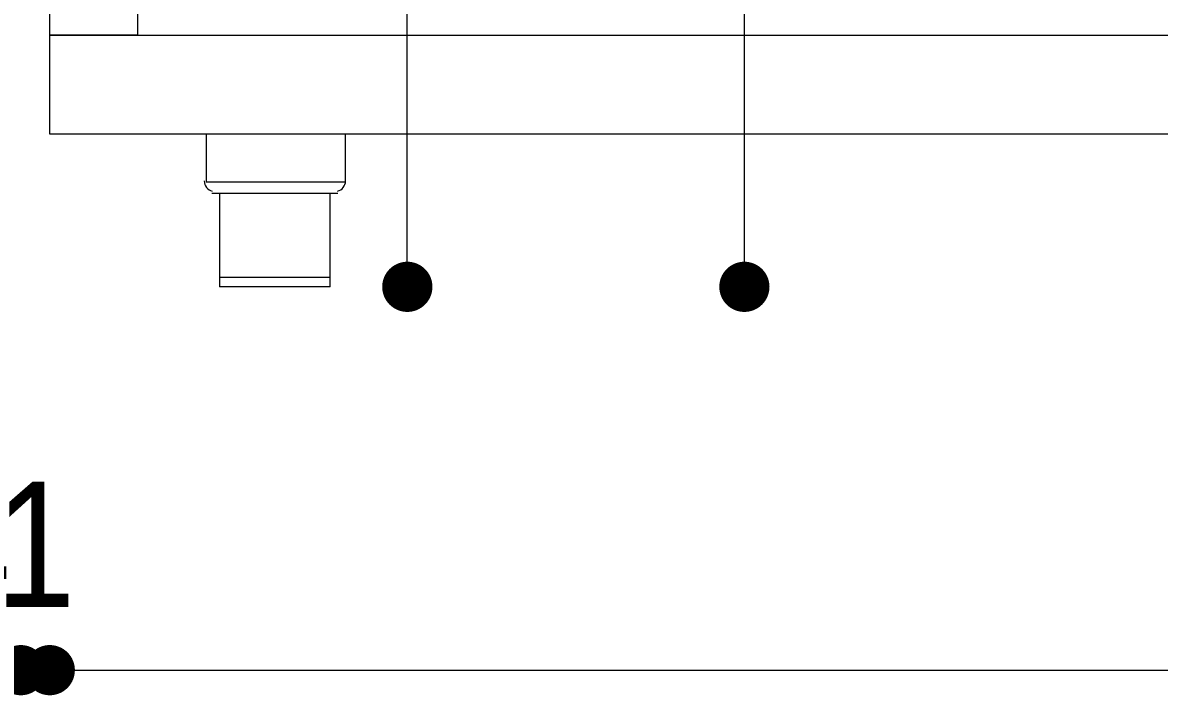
# Model space of a CAD drawing. Header units: millimetres. Extents: x 106699 to 122058, y 158555 to 162844.
# Drawn here: x 109830.28 to 109875.51, y 160340.51 to 160367.29 of the extents above; entities that cross this region are included whole.
import ezdxf

# ---------------------------------------------------------------- set-up
doc = ezdxf.new("R2010")
doc.units = ezdxf.units.MM
doc.layers.add('no3_paslanmaz kesit on', color=153, linetype='Continuous', lineweight=20)
doc.layers.add('S2000-002 Çizgi', color=7, linetype='Continuous')
doc.styles.add('BE', font='ARIALN.TTF')
doc.dimstyles.new('Copy of BE-50', dxfattribs={"dimscale": 100, "dimtxt": 0.05, "dimasz": 0.02, "dimexe": 0.025, "dimexo": 0, "dimgap": 0.025, "dimtad": 1, "dimdec": 1, "dimrnd": 0.5, "dimdsep": 46, "dimtxsty": 'BE', "dimblk": 'DOT', "dimcen": 0.5, "dimdle": 0.025, "dimse1": 1, "dimse2": 1, "dimclrd": 256, "dimclre": 256, "dimclrt": 256, "dimadec": 0, "dimazin": 2, "dimtm": 1e-09, "dimtfac": 1, "dimtdec": 1, "dimtix": 1, "dimtmove": 2, "dimatfit": 0, "dimldrblk": 'DOT', "dimfxl": 0.5, "dimfxlon": 1, "dimtolj": 1, "dimlwd": 9, "dimlwe": 0, "dimarcsym": 0})

# ---------------------------------------------------------------- blocks, each defined once
blk = doc.blocks.new('_Dot')
at = {"color": 0, "linetype": 'ByBlock', "lineweight": -2}
blk.add_line((-0.5, 0), (-1, 0), dxfattribs=at)
at = {"color": 0, "linetype": 'ByBlock', "const_width": 0.5}
blk.add_lwpolyline([(-0.25, 0, 1), (0.25, 0, 1)], format="xyb", close=True, dxfattribs=at)
blk = doc.blocks.new('*D112')
at = {"layer": 'Defpoints', "color": 0, "transparency": 16777216}
for p in [(116974.441, 160833.15), (116978.441, 160823.15), (116978.441, 160807.883)]:
    blk.add_point(p, dxfattribs=at)
at = {"layer": 'S2000-002 Çizgi', "color": 134, "lineweight": 9, "true_color": 0x00a5a5, "transparency": 16777216}
for p, q in [((116972.441, 160807.883), (116970.441, 160807.883)), ((116974.441, 160807.883), (116978.441, 160807.883)), ((116980.441, 160807.883), (116982.441, 160807.883))]:
    blk.add_line(p, q, dxfattribs=at)
at = {"layer": 'S2000-002 Çizgi', "color": 134, "lineweight": 9, "true_color": 0x00a5a5, "transparency": 16777216, "xscale": 2, "yscale": 2, "zscale": 2}
blk.add_blockref('_Dot', (116974.441, 160807.883), dxfattribs=at)
at = {"layer": 'S2000-002 Çizgi', "color": 134, "lineweight": 9, "true_color": 0x00a5a5, "transparency": 16777216, "xscale": 2, "yscale": 2, "zscale": 2, "rotation": 180}
blk.add_blockref('_Dot', (116978.441, 160807.883), dxfattribs=at)
at = {"layer": 'S2000-002 Çizgi', "color": 134, "true_color": 0x00a5a5, "transparency": 16777216, "insert": (116976.441, 160812.883), "char_height": 5, "attachment_point": 5, "style": 'BE'}
blk.add_mtext('\\A1;4', dxfattribs=at)
blk = doc.blocks.new('*D113')
at = {"layer": 'Defpoints', "color": 0, "transparency": 16777216}
for p in [(116979.593, 160829.226), (116978.441, 160823.15), (116979.593, 160807.883)]:
    blk.add_point(p, dxfattribs=at)
at = {"layer": 'S2000-002 Çizgi', "color": 134, "lineweight": 9, "true_color": 0x00a5a5, "transparency": 16777216}
for p, q in [((116976.441, 160807.883), (116974.441, 160807.883)), ((116978.441, 160807.883), (116979.593, 160807.883)), ((116981.593, 160807.883), (116983.593, 160807.883))]:
    blk.add_line(p, q, dxfattribs=at)
at = {"layer": 'S2000-002 Çizgi', "color": 134, "lineweight": 9, "true_color": 0x00a5a5, "transparency": 16777216, "xscale": 2, "yscale": 2, "zscale": 2}
blk.add_blockref('_Dot', (116978.441, 160807.883), dxfattribs=at)
at = {"layer": 'S2000-002 Çizgi', "color": 134, "lineweight": 9, "true_color": 0x00a5a5, "transparency": 16777216, "xscale": 2, "yscale": 2, "zscale": 2, "rotation": 180}
blk.add_blockref('_Dot', (116979.593, 160807.883), dxfattribs=at)
at = {"layer": 'S2000-002 Çizgi', "color": 134, "true_color": 0x00a5a5, "transparency": 16777216, "insert": (116979.017, 160812.893), "char_height": 5, "attachment_point": 5, "style": 'BE'}
blk.add_mtext('\\A1;1', dxfattribs=at)
blk = doc.blocks.new('*D114')
at = {"layer": 'Defpoints', "color": 0, "transparency": 16777216}
for p in [(116979.593, 160829.226), (117129.517, 160829.226), (117129.517, 160807.883)]:
    blk.add_point(p, dxfattribs=at)
at = {"layer": 'S2000-002 Çizgi', "color": 134, "lineweight": 9, "true_color": 0x00a5a5, "transparency": 16777216}
blk.add_line((116981.593, 160807.883), (117127.517, 160807.883), dxfattribs=at)
at = {"layer": 'S2000-002 Çizgi', "color": 134, "lineweight": 9, "true_color": 0x00a5a5, "transparency": 16777216, "xscale": 2, "yscale": 2, "zscale": 2, "rotation": 180}
blk.add_blockref('_Dot', (116979.593, 160807.883), dxfattribs=at)
at = {"layer": 'S2000-002 Çizgi', "color": 134, "lineweight": 9, "true_color": 0x00a5a5, "transparency": 16777216, "xscale": 2, "yscale": 2, "zscale": 2}
blk.add_blockref('_Dot', (117129.517, 160807.883), dxfattribs=at)
at = {"layer": 'S2000-002 Çizgi', "color": 134, "true_color": 0x00a5a5, "transparency": 16777216, "insert": (117054.555, 160812.936), "char_height": 5, "attachment_point": 5, "style": 'BE'}
blk.add_mtext('\\A1;150', dxfattribs=at)
blk = doc.blocks.new('*D132')
at = {"layer": 'Defpoints', "color": 0, "transparency": 16777216}
for p in [(116990.757, 160960.112), (116993.825, 160960.112), (116990.757, 160823.15)]:
    blk.add_point(p, dxfattribs=at)
at = {"layer": 'S2000-002 Çizgi', "color": 134, "lineweight": 9, "true_color": 0x00a5a5, "transparency": 16777216}
blk.add_line((116993.825, 160825.15), (116993.825, 160958.112), dxfattribs=at)
at = {"layer": 'S2000-002 Çizgi', "color": 134, "lineweight": 9, "true_color": 0x00a5a5, "transparency": 16777216, "xscale": 2, "yscale": 2, "zscale": 2}
for p, rotation in [((116993.825, 160960.112), 90), ((116993.825, 160823.15), 270)]:
    blk.add_blockref('_Dot', p, dxfattribs=dict(at, rotation=rotation))
at = {"layer": 'S2000-002 Çizgi', "color": 134, "true_color": 0x00a5a5, "transparency": 16777216, "insert": (116988.772, 160891.631), "char_height": 5, "attachment_point": 5, "rotation": 90, "style": 'BE'}
blk.add_mtext('\\A1;137', dxfattribs=at)
blk = doc.blocks.new('*D133')
at = {"layer": 'Defpoints', "color": 0, "transparency": 16777216}
for p in [(116988.555, 160873.2), (117007.242, 160873.2), (116988.555, 160823.15)]:
    blk.add_point(p, dxfattribs=at)
at = {"layer": 'S2000-002 Çizgi', "color": 134, "lineweight": 9, "true_color": 0x00a5a5, "transparency": 16777216}
blk.add_line((117007.242, 160825.15), (117007.242, 160871.2), dxfattribs=at)
at = {"layer": 'S2000-002 Çizgi', "color": 134, "lineweight": 9, "true_color": 0x00a5a5, "transparency": 16777216, "xscale": 2, "yscale": 2, "zscale": 2}
for p, rotation in [((117007.242, 160873.2), 90), ((117007.242, 160823.15), 270)]:
    blk.add_blockref('_Dot', p, dxfattribs=dict(at, rotation=rotation))
at = {"layer": 'S2000-002 Çizgi', "color": 134, "true_color": 0x00a5a5, "transparency": 16777216, "insert": (117002.189, 160848.175), "char_height": 5, "attachment_point": 5, "rotation": 90, "style": 'BE'}
blk.add_mtext('\\A1;50', dxfattribs=at)
blk = doc.blocks.new('AA')
at = {"layer": 'no3_paslanmaz kesit on'}
for points in [[(116983.086, 160870.011), (116983.086, 160835.226), (116983.086, 160833.175), (116979.593, 160833.175), (116979.593, 160871.15)], [(116979.593, 160833.175), (117129.517, 160833.175), (117129.517, 160829.226), (116979.593, 160829.226), (116979.593, 160833.175)], [(116985.821, 160829.226), (116985.821, 160827.327)], [(116991.365, 160827.327), (116991.365, 160829.226)], [(116985.821, 160827.327), (116991.365, 160827.327)], [(116991.061, 160826.871), (116986.049, 160826.871)], [(116986.352, 160826.871), (116986.352, 160823.15)], [(116990.757, 160823.15), (116990.757, 160826.871)], [(116986.352, 160823.53), (116990.757, 160823.53)], [(116990.757, 160823.15), (116986.352, 160823.15)]]:
    blk.add_lwpolyline(points, dxfattribs=at)
for points in [[(116985.745, 160827.365), (116985.745, 160827.174), (116985.874, 160827.008), (116986.058, 160826.961)], [(116991.052, 160826.961), (116991.236, 160827.008), (116991.365, 160827.174), (116991.365, 160827.365)]]:
    blk.add_open_spline(points, degree=3, dxfattribs=at)
at = {"layer": 'S2000-002 Çizgi'}
for base, p1, p2, picture, middle in [((116993.825, 160960.112), (116990.757, 160823.15), (116990.757, 160960.112), '*D132', (116988.772, 160891.631)), ((117007.2418, 160873.2004), (116988.5549, 160823.1498), (116988.5549, 160873.2004), '*D133', (117002.1889, 160848.1751))]:
    dim = blk.add_linear_dim(base=base, p1=p1, p2=p2, angle=90, dimstyle='Copy of BE-50', dxfattribs=at)
    dim.commit()
    dim.dimension.update_dxf_attribs({"geometry": picture, "text_midpoint": middle})
for base, p1, p2, picture, middle in [((116978.441, 160807.883), (116974.441, 160833.15), (116978.441, 160823.15), '*D112', (116976.441, 160812.883)), ((116979.593, 160807.883), (116978.441, 160823.15), (116979.593, 160829.226), '*D113', (116979.017, 160812.893)), ((117129.517, 160807.883), (116979.593, 160829.226), (117129.517, 160829.226), '*D114', (117054.555, 160812.936))]:
    dim = blk.add_linear_dim(base=base, p1=p1, p2=p2, dimstyle='Copy of BE-50', dxfattribs=at)
    dim.commit()
    dim.dimension.update_dxf_attribs({"geometry": picture, "text_midpoint": middle})

msp = doc.modelspace()

# ---------------------------------------------------------------- block references
at = {"layer": 'S2000-002 Çizgi', "xscale": 0.9997817664690491, "yscale": 0.9997817664690491, "zscale": 0.9997817664690491}
msp.add_blockref('AA', (-7122.712, -431.28), dxfattribs=at)

doc.saveas('drawing.dxf')
